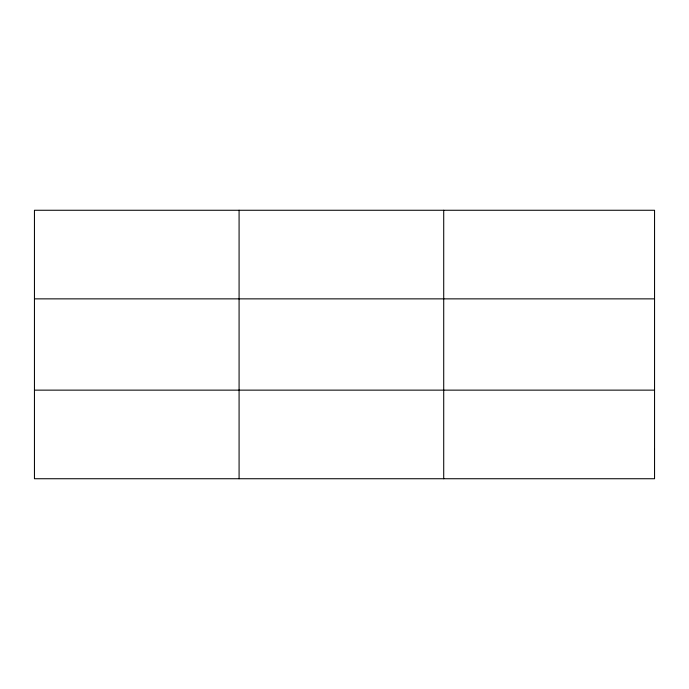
<?xml version="1.0" encoding="UTF-8"?>
<svg xmlns="http://www.w3.org/2000/svg" width="689" height="689" viewBox="0 0 689 689"><rect width="100%" height="100%" fill="white"/><g stroke="black" fill="none" stroke-linecap="round" stroke-linejoin="round"><path stroke-width="1.03" d="M239.083 478.734L239.083 210.266M443.716 478.734L443.716 210.266M34.45 298.862L654.55 298.862M34.45 390.138L654.55 390.138M654.55 449.202L654.55 478.734L34.45 478.734L34.45 210.266L654.55 210.266L654.55 449.202"/></g></svg>
